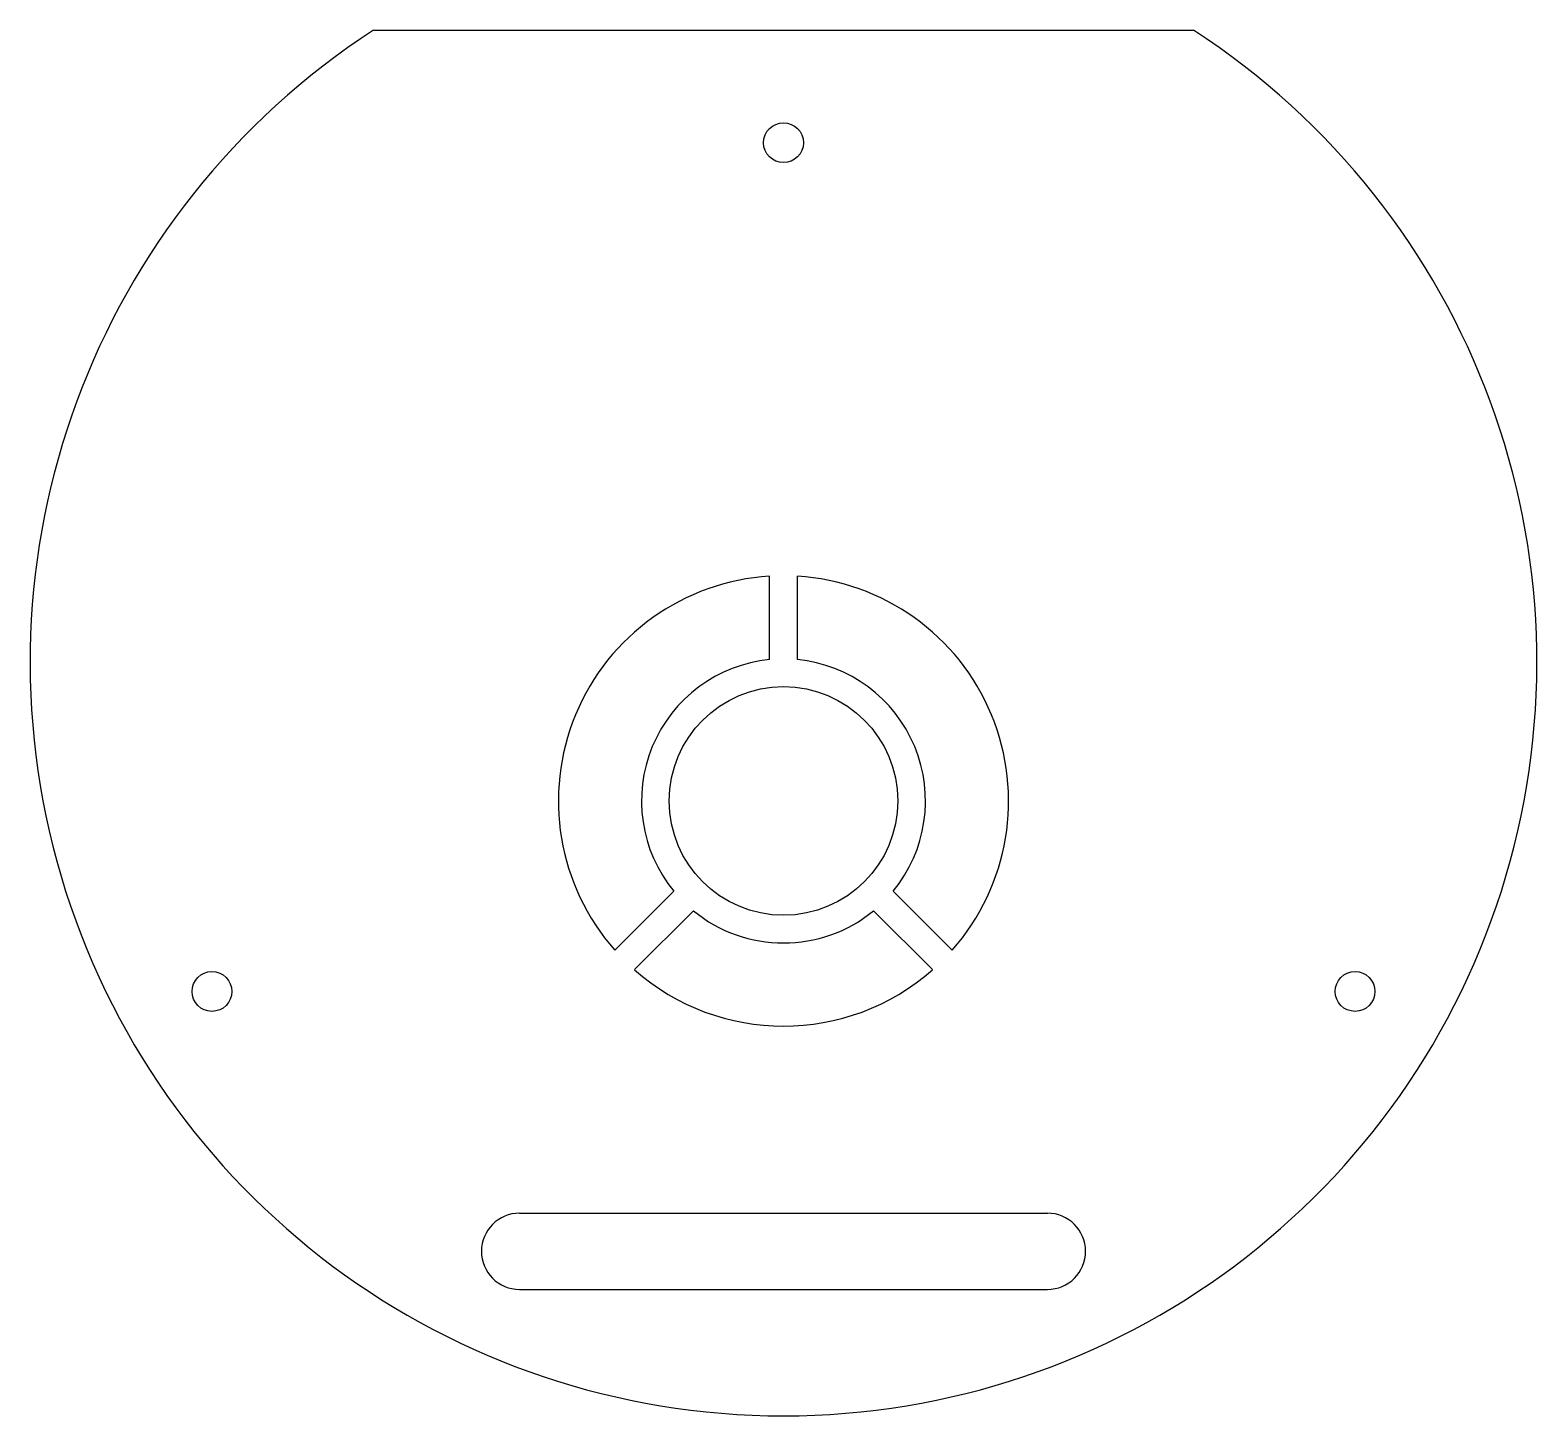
# Model space of a CAD drawing. Header units: millimetres. Extents: x -21.8 to 21.8, y -21.8 to 18.3.
import ezdxf

# ---------------------------------------------------------------- set-up
doc = ezdxf.new("R2010")
doc.units = ezdxf.units.MM
doc.layers.add('PROFILE_0p87_PA12', color=1, linetype='Continuous')

msp = doc.modelspace()

# ---------------------------------------------------------------- linework, layer by layer
at = {"layer": 'PROFILE_0p87_PA12'}
for p, q in [((-11.832, 18.25), (11.832, 18.25)), ((-0.4, 0.08), (-0.4, 2.488)), ((0.4, 0.08), (0.4, 2.488)), ((-3.168, -6.602), (-4.87, -8.305)), ((3.168, -6.602), (4.87, -8.305)), ((-2.602, -7.168), (-4.305, -8.87)), ((2.602, -7.168), (4.305, -8.87)), ((-7.62, -15.9), (7.62, -15.9)), ((-7.62, -18.1), (7.62, -18.1))]:
    msp.add_line(p, q, dxfattribs=at)
for centre, radius in [((0, 15), 0.575), ((0, -4), 3.3), ((-16.5, -9.5), 0.575), ((16.5, -9.5), 0.575)]:
    msp.add_circle(centre, radius, dxfattribs=at)
for centre, radius, start, end in [((0, 0), 21.75, 122.9569, 57.0431), ((0, -4), 6.5, 93.5281, -138.5281), ((0, -4), 6.5, -41.4719, 86.4719), ((0, -4), 4.1, 95.5987, -140.5987), ((0, -4), 4.1, -39.4013, 84.4013), ((0, -4), 4.1, -129.4013, -50.5987), ((0, -4), 6.5, -131.4719, -48.5281), ((-7.62, -17), 1.1, 90, -90), ((7.62, -17), 1.1, -90, 90)]:
    msp.add_arc(centre, radius, start, end, dxfattribs=at)

doc.saveas('drawing.dxf')
